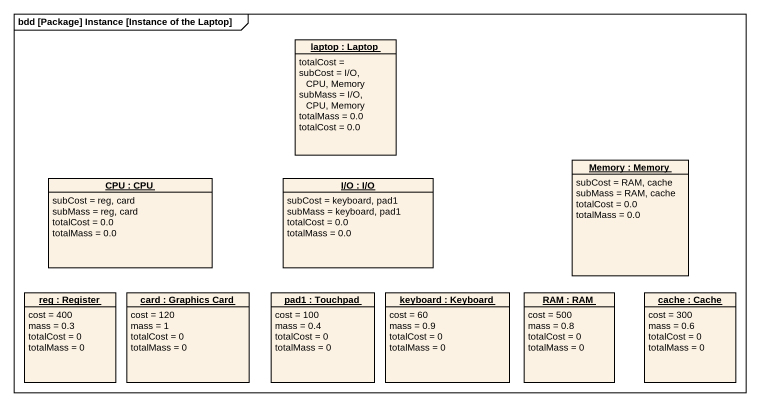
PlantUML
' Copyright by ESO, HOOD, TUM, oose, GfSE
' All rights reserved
@startuml
mainframe bdd [Package] Instance [Instance of the Laptop]
hide circle
hide empty members
object "laptop : Laptop" as laptop {
  totalCost =
  subCost = I/O, CPU, Memory
  subMass = I/O, CPU, Memory
  totalMass = 0.0
  totalCost = 0.0
}
object "Memory : Memory" as Memory {
  subCost = RAM, cache
  subMass = RAM, cache
  totalCost = 0.0
  totalMass = 0.0
}
object "CPU : CPU" as CPU {
  subCost = reg, card
  subMass = reg, card
  totalCost = 0.0
  totalMass = 0.0
}
object "I/O : I/O" as I_O {
  subCost = keyboard, pad1
  subMass = keyboard, pad1
  totalCost = 0.0
  totalMass = 0.0
}
object "reg : Register" as reg {
  cost = 400
  mass = 0.3
  totalCost = 0
  totalMass = 0
}
object "card : Graphics Card" as card_ {
  cost = 120
  mass = 1
  totalCost = 0
  totalMass = 0
}
object "pad1 : Touchpad" as pad1 {
  cost = 100
  mass = 0.4
  totalCost = 0
  totalMass = 0
}
object "keyboard : Keyboard" as keyboard {
  cost = 60
  mass = 0.9
  totalCost = 0
  totalMass = 0
}
object "RAM : RAM" as RAM {
  cost = 500
  mass = 0.8
  totalCost = 0
  totalMass = 0
}
object "cache : Cache" as cache {
  cost = 300
  mass = 0.6
  totalCost = 0
  totalMass = 0
}
@enduml
